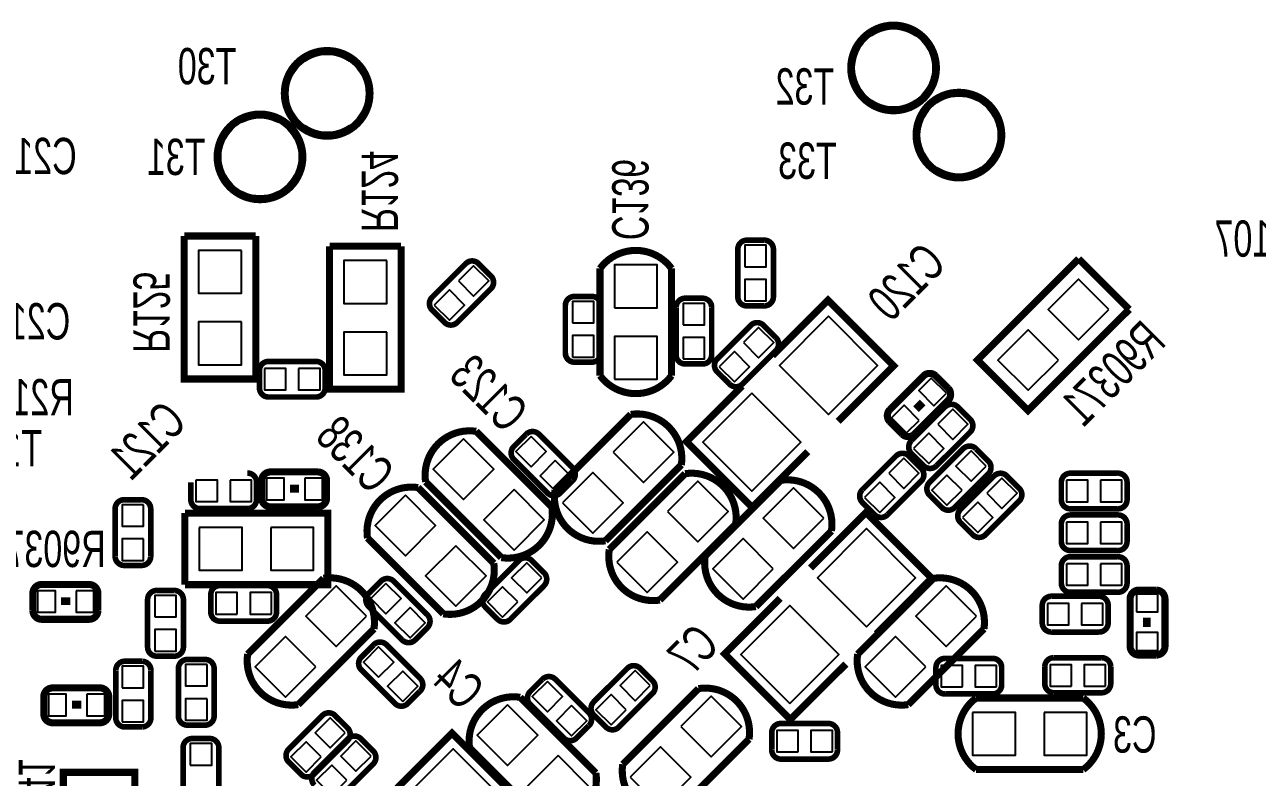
# Model space of a CAD drawing. Extents: x -74 to 86, y -67 to 30.
# Drawn here: x -8.4 to 8.85, y -13.84 to -3.31 of the extents above; entities that cross this region are included whole.
import ezdxf

# ---------------------------------------------------------------- set-up
doc = ezdxf.new("R2010")
doc.units = 0
for name, color, linetype in [('PG_SILKSCREEN_BOTTOM', 6, 'CONTINUOUS'), ('PIN_SOLDERMASK_BOTTOM', 7, 'CONTINUOUS'), ('RD_SILKSCREEN_BOTTOM', 8, 'CONTINUOUS')]:
    doc.layers.add(name, color=color, linetype=linetype)

msp = doc.modelspace()

# ---------------------------------------------------------------- linework, layer by layer
at = {"layer": 'PG_SILKSCREEN_BOTTOM', "const_width": 0.09906}
for points in [[(4.35864, -3.9116, 1), (3.15976, -3.9116, 1)], [(-3.56616, -4.2672, 1), (-4.76504, -4.2672, 1)], [(5.27304, -4.8514, 1), (4.07416, -4.8514, 1)], [(-4.50596, -5.1562, 1), (-5.70484, -5.1562, 1)]]:
    msp.add_lwpolyline(points, format="xyb", close=True, dxfattribs=at)
at = {"layer": 'PG_SILKSCREEN_BOTTOM'}
for points, const_width in [([(-6.16458, -6.26364), (-5.16382, -6.26364)], 0.09906), ([(-5.16382, -6.26364), (-5.16382, -8.26516), (-6.16458, -8.26516), (-6.16458, -6.26364)], 0.09906), ([(-4.13258, -6.40588), (-3.13182, -6.40588)], 0.09906), ([(-3.13182, -6.40588), (-3.13182, -8.4074), (-4.13258, -8.4074), (-4.13258, -6.40588)], 0.09906), ([(7.055866, -7.291578), (5.640578, -8.706866), (4.932934, -7.999222), (6.348222, -6.583934)], 0.09906), ([(6.348222, -6.583934), (7.055866, -7.291578)], 0.09906), ([(-0.34798, -8.2169), (-0.34798, -6.7183)], 0.09906), ([(0.65278, -6.7183), (0.65278, -8.2169)], 0.09906), ([(1.70942, -7.24154), (1.94818, -7.24154)], 0.07874), ([(2.98323, -8.858504), (3.760724, -8.080756), (2.841244, -7.161276), (2.063496, -7.93877)], 0.09906), ([(-2.695448, -7.301992), (-2.526792, -7.470648)], 0.07874), ([(-0.70358, -8.02894), (-0.46482, -8.02894)], 0.07874), ([(0.84582, -8.05434), (1.08458, -8.05434)], 0.07874), ([(-5.11302, -8.14832), (-5.11302, -8.38708)], 0.07874), ([(1.292352, -8.165592), (1.461008, -8.334248)], 0.07874), ([(4.524248, -8.395208), (4.348226, -8.21944)], 0.09906), ([(2.559304, -9.28243), (1.781556, -10.059924), (0.862076, -9.140444), (1.63957, -8.362696)], 0.09906), ([(4.15798, -8.67918), (4.078986, -8.600186)], 0.12954), ([(-0.979424, -9.821926), (0.082042, -8.76046)], 0.09906), ([(-2.081022, -8.996934), (-1.021334, -10.056622)], 0.09906), ([(-1.383792, -9.039352), (-1.552448, -9.208008)], 0.07874), ([(4.010152, -9.308592), (4.178808, -9.477248)], 0.07874), ([(5.083048, -9.411208), (4.914392, -9.242552)], 0.07874), ([(0.789686, -9.468104), (-0.27178, -10.52957)], 0.09906), ([(-5.08254, -9.68502), (-5.08254, -9.93394)], 0.09906), ([(-1.728978, -10.764266), (-2.788666, -9.704578)], 0.09906), ([(-0.218694, -10.651236), (0.842772, -9.58977)], 0.09906), ([(1.122934, -10.742422), (2.182622, -9.682734)], 0.09906), ([(-6.07314, -9.71042), (-6.07314, -9.94918)], 0.07874), ([(-4.6228, -9.74344), (-4.6228, -9.8552)], 0.12954), ([(-2.893822, -9.784334), (-1.834134, -10.844022)], 0.09906), ([(6.10616, -9.71296), (6.10616, -9.95172)], 0.07874), ([(-6.76402, -9.95426), (-7.00278, -9.95426)], 0.07874), ([(3.324352, -9.994392), (3.493008, -10.163048)], 0.07874), ([(-6.15696, -11.14298), (-6.15696, -10.14222)], 0.09906), ([(-6.15696, -10.14222), (-4.15544, -10.14222), (-4.15544, -11.14298), (-6.15696, -11.14298)], 0.09906), ([(2.596896, -10.91057), (3.374644, -10.133076), (4.294124, -11.052556), (3.51663, -11.830304)], 0.09906), ([(1.550416, -10.297414), (0.48895, -11.35888)], 0.09906), ([(2.890266, -10.390378), (1.830578, -11.450066)], 0.09906), ([(4.695952, -10.273792), (4.864608, -10.442448)], 0.07874), ([(6.10616, -10.29716), (6.10616, -10.53592)], 0.07874), ([(-2.541778, -11.551666), (-3.601466, -10.491978)], 0.09906), ([(-1.133094, -10.97534), (-1.30175, -10.806684)], 0.07874), ([(6.10616, -10.88136), (6.10616, -11.12012)], 0.07874), ([(-5.277866, -12.114022), (-4.218178, -11.054334)], 0.09906), ([(3.256534, -12.114022), (4.316222, -11.054334)], 0.09906), ([(-8.28294, -11.25982), (-8.28294, -11.50874)], 0.09906), ([(-3.415792, -11.096752), (-3.584448, -11.265408)], 0.07874), ([(-7.8232, -11.31824), (-7.8232, -11.43)], 0.12954), ([(-4.87426, -11.52398), (-4.87426, -11.28522)], 0.07874), ([(2.17297, -11.334496), (1.395476, -12.112244), (2.314956, -13.031724), (3.092704, -12.25423)], 0.09906), ([(5.83946, -11.43762), (5.83946, -11.67638)], 0.07874), ([(-3.510534, -11.761978), (-4.570222, -12.821666)], 0.09906), ([(5.023866, -11.761978), (3.964178, -12.821666)], 0.09906), ([(7.24662, -11.66876), (7.35838, -11.66876)], 0.12954), ([(-6.54812, -12.14374), (-6.30682, -12.14374)], 0.07874), ([(-5.876544, -12.189968), (-6.115304, -12.189968)], 0.07874), ([(7.1882, -12.1285), (7.43712, -12.1285)], 0.09906), ([(0.384048, -12.484608), (0.215392, -12.315952)], 0.07874), ([(5.271516, -12.543282), (5.271516, -12.304522)], 0.07874), ([(6.79704, -12.53363), (6.79704, -12.28471)], 0.07874), ([(-1.155192, -12.468352), (-1.323848, -12.637008)], 0.07874), ([(-0.03048, -13.657326), (1.029208, -12.597638)], 0.09906), ([(-8.13054, -12.70762), (-8.13054, -12.95654)], 0.09906), ([(-7.6708, -12.76604), (-7.6708, -12.8778)], 0.12954), ([(-3.035808, -12.804648), (-2.867152, -12.635992)], 0.07874), ([(-1.465326, -12.719304), (-0.405638, -13.778992)], 0.09906), ([(4.914138, -12.729718), (6.412738, -12.729718)], 0.09906), ([(-7.003034, -13.134086), (-6.754114, -13.134086)], 0.07874), ([(-3.883152, -13.145008), (-4.051808, -12.976352)], 0.07874), ([(-3.522726, -13.469874), (-3.691382, -13.301218)], 0.07874), ([(-3.1877, -13.992352), (-2.417064, -13.221716), (-1.497584, -14.14145), (-2.267966, -14.911832)], 0.09906), ([(1.736852, -13.305282), (0.677164, -14.36497)], 0.09906), ([(2.97434, -13.45438), (2.97434, -13.21562)], 0.07874), ([(-1.113282, -14.486636), (-2.17297, -13.426948)], 0.09906), ([(-7.856982, -15.77086), (-7.856982, -13.76934), (-6.856222, -13.76934), (-6.856222, -15.77086)], 0.09906), ([(6.412738, -13.730478), (4.914138, -13.730478)], 0.09906)]:
    msp.add_lwpolyline(points, dxfattribs=dict(at, const_width=const_width))
for points, const_width in [([(1.94818, -6.32206), (1.70942, -6.32206, 0.42804), (1.57988, -6.4516)], 0.07874), ([(2.07772, -7.112), (2.07772, -6.4516, 0.42804), (1.94818, -6.32206)], 0.07874), ([(0.65278, -6.7183, 0.505878), (-0.34798, -6.7183)], 0.09906), ([(1.57988, -6.4516), (1.57988, -7.112, 0.42804), (1.70942, -7.24154)], 0.07874), ([(-2.228596, -6.651752), (-2.695448, -7.118604, 0.428577), (-2.695448, -7.301992)], 0.07874), ([(-1.876552, -6.820408), (-2.045208, -6.651752, 0.428577), (-2.228596, -6.651752)], 0.07874), ([(-2.343404, -7.470648), (-1.876552, -7.003796, 0.428577), (-1.876552, -6.820408)], 0.07874), ([(-0.46482, -7.10946), (-0.70358, -7.10946, 0.42804), (-0.83312, -7.239)], 0.07874), ([(-0.33528, -7.8994), (-0.33528, -7.239, 0.42804), (-0.46482, -7.10946)], 0.07874), ([(-0.83312, -7.239), (-0.83312, -7.8994, 0.42804), (-0.70358, -8.02894)], 0.07874), ([(1.08458, -7.13486), (0.84582, -7.13486, 0.42804), (0.71628, -7.2644)], 0.07874), ([(0.71628, -7.2644), (0.71628, -7.9248, 0.42804), (0.84582, -8.05434)], 0.07874), ([(1.21412, -7.9248), (1.21412, -7.2644, 0.42804), (1.08458, -7.13486)], 0.07874), ([(1.94818, -7.24154, 0.42804), (2.07772, -7.112)], 0.07874), ([(-2.526792, -7.470648, 0.428577), (-2.343404, -7.470648)], 0.07874), ([(1.759204, -7.515352), (1.292352, -7.982204, 0.428577), (1.292352, -8.165592)], 0.07874), ([(2.111248, -7.684008), (1.942592, -7.515352, 0.428577), (1.759204, -7.515352)], 0.07874), ([(1.644396, -8.334248), (2.111248, -7.867396, 0.428577), (2.111248, -7.684008)], 0.07874), ([(-0.46482, -8.02894, 0.42804), (-0.33528, -7.8994)], 0.07874), ([(1.08458, -8.05434, 0.42804), (1.21412, -7.9248)], 0.07874), ([(-4.32308, -8.01878), (-4.98348, -8.01878, 0.42804), (-5.11302, -8.14832)], 0.07874), ([(-4.19354, -8.38708), (-4.19354, -8.14832, 0.42804), (-4.32308, -8.01878)], 0.07874), ([(0.65278, -8.2169, -0.504821), (-0.34798, -8.2169)], 0.09906), ([(4.17957, -8.21944), (3.705352, -8.693404, 0.397845), (3.705352, -8.862314)], 0.09906), ([(4.348226, -8.21944, 0.395915), (4.17957, -8.21944)], 0.09906), ([(-5.11302, -8.38708, 0.42804), (-4.98348, -8.51662)], 0.07874), ([(-4.98348, -8.51662), (-4.32308, -8.51662, 0.42804), (-4.19354, -8.38708)], 0.07874), ([(1.461008, -8.334248, 0.428577), (1.644396, -8.334248)], 0.07874), ([(4.05003, -9.038336), (4.524248, -8.564118, 0.395573), (4.524248, -8.395208)], 0.09906), ([(4.477004, -8.658352), (4.010152, -9.125204, 0.428577), (4.010152, -9.308592)], 0.07874), ([(4.829048, -8.827008), (4.660392, -8.658352, 0.428577), (4.477004, -8.658352)], 0.07874), ([(0.789686, -9.468104, 0.503962), (0.082042, -8.76046)], 0.09906), ([(4.362196, -9.477248), (4.829048, -9.010396, 0.428577), (4.829048, -8.827008)], 0.07874), ([(-2.788666, -9.704578, -0.504814), (-2.081022, -8.996934)], 0.09906), ([(-0.733552, -9.506204), (-1.200404, -9.039352, 0.428577), (-1.383792, -9.039352)], 0.07874), ([(3.705352, -8.862314), (3.881374, -9.038336, 0.396371), (4.05003, -9.038336)], 0.09906), ([(-1.552448, -9.208008, 0.428577), (-1.552448, -9.391396)], 0.07874), ([(3.791204, -9.344152), (3.324352, -9.811004, 0.428577), (3.324352, -9.994392)], 0.07874), ([(4.143248, -9.512808), (3.974592, -9.344152, 0.428577), (3.791204, -9.344152)], 0.07874), ([(4.731004, -9.242552), (4.264152, -9.709404, 0.428577), (4.264152, -9.892792)], 0.07874), ([(4.914392, -9.242552, 0.428577), (4.731004, -9.242552)], 0.07874), ([(-1.552448, -9.391396), (-1.085596, -9.858248, 0.428577), (-0.902208, -9.858248)], 0.07874), ([(-0.902208, -9.858248), (-0.733552, -9.689592, 0.428577), (-0.733552, -9.506204)], 0.07874), ([(3.676396, -10.163048), (4.143248, -9.696196, 0.428577), (4.143248, -9.512808)], 0.07874), ([(4.178808, -9.477248, 0.428577), (4.362196, -9.477248)], 0.07874), ([(4.616196, -10.061448), (5.083048, -9.594596, 0.428577), (5.083048, -9.411208)], 0.07874), ([(-5.15366, -9.94918), (-5.15366, -9.71042, 0.42804), (-5.2832, -9.58088)], 0.07874), ([(-4.2926, -9.56564), (-4.96316, -9.56564, 0.395283), (-5.08254, -9.68502)], 0.09906), ([(-4.17322, -9.93394), (-4.17322, -9.68502, 0.396798), (-4.2926, -9.56564)], 0.09906), ([(1.550416, -10.297414, 0.502624), (0.842772, -9.58977)], 0.09906), ([(2.182622, -9.682734, -0.504814), (2.890266, -10.390378)], 0.09906), ([(5.162804, -9.623552), (4.695952, -10.090404, 0.428577), (4.695952, -10.273792)], 0.07874), ([(5.514848, -9.792208), (5.346192, -9.623552, 0.428577), (5.162804, -9.623552)], 0.07874), ([(6.8961, -9.58342), (6.2357, -9.58342, 0.42804), (6.10616, -9.71296)], 0.07874), ([(7.02564, -9.95172), (7.02564, -9.71296, 0.42804), (6.8961, -9.58342)], 0.07874), ([(-3.601466, -10.491978, -0.504814), (-2.893822, -9.784334)], 0.09906), ([(-0.27178, -10.52957, -0.505276), (-0.979424, -9.821926)], 0.09906), ([(5.047996, -10.442448), (5.514848, -9.975596, 0.428577), (5.514848, -9.792208)], 0.07874), ([(-7.00278, -9.95426, 0.42804), (-7.13232, -10.0838)], 0.07874), ([(-6.63448, -10.7442), (-6.63448, -10.0838, 0.42804), (-6.76402, -9.95426)], 0.07874), ([(-6.07314, -9.94918, 0.42804), (-5.9436, -10.07872)], 0.07874), ([(-5.9436, -10.07872), (-5.2832, -10.07872, 0.42804), (-5.15366, -9.94918)], 0.07874), ([(-5.08254, -9.93394, 0.396032), (-4.96316, -10.05332)], 0.09906), ([(-4.96316, -10.05332), (-4.2926, -10.05332, 0.397554), (-4.17322, -9.93394)], 0.09906), ([(4.264152, -9.892792), (4.432808, -10.061448, 0.428577), (4.616196, -10.061448)], 0.07874), ([(6.10616, -9.95172, 0.42804), (6.2357, -10.08126)], 0.07874), ([(6.2357, -10.08126), (6.8961, -10.08126, 0.42804), (7.02564, -9.95172)], 0.07874), ([(-7.13232, -10.0838), (-7.13232, -10.7442, 0.42804), (-7.00278, -10.87374)], 0.07874), ([(-1.728978, -10.764266, 0.505871), (-1.021334, -10.056622)], 0.09906), ([(3.493008, -10.163048, 0.428577), (3.676396, -10.163048)], 0.07874), ([(6.8961, -10.16762), (6.2357, -10.16762, 0.42804), (6.10616, -10.29716)], 0.07874), ([(7.02564, -10.53592), (7.02564, -10.29716, 0.42804), (6.8961, -10.16762)], 0.07874), ([(4.864608, -10.442448, 0.428577), (5.047996, -10.442448)], 0.07874), ([(6.10616, -10.53592, 0.42804), (6.2357, -10.66546)], 0.07874), ([(6.2357, -10.66546), (6.8961, -10.66546, 0.42804), (7.02564, -10.53592)], 0.07874), ([(0.48895, -11.35888, -0.506621), (-0.218694, -10.651236)], 0.09906), ([(1.122934, -10.742422, 0.505868), (1.830578, -11.450066)], 0.09906), ([(-7.00278, -10.87374), (-6.76402, -10.87374, 0.42804), (-6.63448, -10.7442)], 0.07874), ([(-2.541778, -11.551666, 0.505871), (-1.834134, -10.844022)], 0.09906), ([(-1.485138, -10.806684), (-1.95199, -11.273536, 0.428577), (-1.95199, -11.456924)], 0.07874), ([(-1.30175, -10.806684, 0.428577), (-1.485138, -10.806684)], 0.07874), ([(6.8961, -10.75182), (6.2357, -10.75182, 0.42804), (6.10616, -10.88136)], 0.07874), ([(7.02564, -11.12012), (7.02564, -10.88136, 0.42804), (6.8961, -10.75182)], 0.07874), ([(-4.218178, -11.054334, -0.504811), (-3.510534, -11.761978)], 0.09906), ([(-2.765552, -11.563604), (-3.232404, -11.096752, 0.428577), (-3.415792, -11.096752)], 0.07874), ([(-1.599946, -11.62558), (-1.133094, -11.158728, 0.428577), (-1.133094, -10.97534)], 0.07874), ([(4.316222, -11.054334, -0.504814), (5.023866, -11.761978)], 0.09906), ([(-7.493, -11.14044), (-8.16356, -11.14044, 0.395283), (-8.28294, -11.25982)], 0.09906), ([(-7.37362, -11.50874), (-7.37362, -11.25982, 0.396798), (-7.493, -11.14044)], 0.09906), ([(-6.306566, -11.22426), (-6.54812, -11.22426, 0.426201), (-6.67766, -11.353546)], 0.07874), ([(-6.17728, -12.0142), (-6.17728, -11.353546, 0.426216), (-6.306566, -11.22426)], 0.07874), ([(-5.0038, -11.15568), (-5.6642, -11.15568, 0.42804), (-5.79374, -11.28522)], 0.07874), ([(-4.87426, -11.28522, 0.42804), (-5.0038, -11.15568)], 0.07874), ([(6.10616, -11.12012, 0.42804), (6.2357, -11.24966)], 0.07874), ([(6.2357, -11.24966), (6.8961, -11.24966, 0.42804), (7.02564, -11.12012)], 0.07874), ([(7.43712, -11.21918), (7.1882, -11.21918, 0.396798), (7.06882, -11.33856)], 0.09906), ([(7.5565, -12.00912), (7.5565, -11.33856, 0.397554), (7.43712, -11.21918)], 0.09906), ([(-6.67766, -11.353546), (-6.67766, -12.0142, 0.424649), (-6.54812, -12.14374)], 0.07874), ([(-5.79374, -11.28522), (-5.79374, -11.52398, 0.42804), (-5.6642, -11.65352)], 0.07874), ([(-3.584448, -11.265408, 0.428577), (-3.584448, -11.448796)], 0.07874), ([(6.6294, -11.30554), (5.969, -11.30554, 0.429341), (5.83946, -11.43762)], 0.07874), ([(6.76148, -11.67638), (6.76148, -11.43762, 0.434503), (6.6294, -11.30554)], 0.07874), ([(7.06882, -11.33856), (7.06882, -12.00912, 0.395283), (7.1882, -12.1285)], 0.09906), ([(-8.28294, -11.50874, 0.396032), (-8.16356, -11.62812)], 0.09906), ([(-8.16356, -11.62812), (-7.493, -11.62812, 0.397554), (-7.37362, -11.50874)], 0.09906), ([(-5.6642, -11.65352), (-5.0038, -11.65352, 0.42804), (-4.87426, -11.52398)], 0.07874), ([(-3.584448, -11.448796), (-3.117596, -11.915648, 0.428577), (-2.934208, -11.915648)], 0.07874), ([(-2.934208, -11.915648), (-2.765552, -11.746992, 0.428577), (-2.765552, -11.563604)], 0.07874), ([(-1.95199, -11.456924), (-1.783334, -11.62558, 0.428577), (-1.599946, -11.62558)], 0.07874), ([(5.83946, -11.67638, 0.425439), (5.969, -11.80592)], 0.07874), ([(5.969, -11.80592), (6.6294, -11.80592, 0.430632), (6.76148, -11.67638)], 0.07874), ([(-6.30682, -12.14374, 0.425255), (-6.17728, -12.0142)], 0.07874), ([(-5.277866, -12.114022, 0.505868), (-4.570222, -12.821666)], 0.09906), ([(-3.517392, -11.985752), (-3.686048, -12.154408, 0.428577), (-3.686048, -12.337796)], 0.07874), ([(-2.867152, -12.452604), (-3.334004, -11.985752, 0.428577), (-3.517392, -11.985752)], 0.07874), ([(3.256534, -12.114022, 0.505868), (3.964178, -12.821666)], 0.09906), ([(7.43712, -12.1285, 0.396032), (7.5565, -12.00912)], 0.09906), ([(-6.754114, -12.21486), (-7.003034, -12.21486, 0.411697), (-7.122414, -12.3444)], 0.07874), ([(-6.63194, -13.0048), (-6.63194, -12.3444, 0.414197), (-6.754114, -12.21486)], 0.07874), ([(-6.115304, -12.189968, 0.43108), (-6.247384, -12.319508)], 0.07874), ([(-5.747004, -12.979908), (-5.747004, -12.319508, 0.428233), (-5.876544, -12.189968)], 0.07874), ([(0.215392, -12.315952, 0.428577), (0.032004, -12.315952)], 0.07874), ([(5.141976, -12.174982), (4.481576, -12.174982, 0.427499), (4.352036, -12.304522)], 0.07874), ([(5.271516, -12.304522, 0.428073), (5.141976, -12.174982)], 0.07874), ([(6.667754, -12.16533), (5.99694, -12.16533, 0.395625), (5.87502, -12.28471)], 0.07874), ([(6.79704, -12.28471, 0.405853), (6.667754, -12.16533)], 0.07874), ([(-7.122414, -12.3444), (-7.122414, -13.0048, 0.412811), (-7.003034, -13.134086)], 0.07874), ([(-6.247384, -12.319508), (-6.247384, -12.979908, 0.429798), (-6.115304, -13.109448)], 0.07874), ([(-3.686048, -12.337796), (-3.219196, -12.804648, 0.428577), (-3.035808, -12.804648)], 0.07874), ([(-2.867152, -12.635992, 0.428577), (-2.867152, -12.452604)], 0.07874), ([(-0.504952, -12.935204), (-0.971804, -12.468352, 0.428577), (-1.155192, -12.468352)], 0.07874), ([(0.032004, -12.315952), (-0.434848, -12.782804, 0.428577), (-0.434848, -12.966192)], 0.07874), ([(4.352036, -12.304522), (4.352036, -12.543282, 0.428006), (4.481576, -12.672822)], 0.07874), ([(5.87502, -12.28471), (5.87502, -12.53363, 0.399052), (5.99694, -12.65555)], 0.07874), ([(-7.3406, -12.58824), (-8.01116, -12.58824, 0.395283), (-8.13054, -12.70762)], 0.09906), ([(-7.22122, -12.95654), (-7.22122, -12.70762, 0.396798), (-7.3406, -12.58824)], 0.09906), ([(-0.082804, -13.134848), (0.384048, -12.667996, 0.428577), (0.384048, -12.484608)], 0.07874), ([(1.736852, -13.305282, 0.508094), (1.029208, -12.597638)], 0.09906), ([(4.481576, -12.672822), (5.141976, -12.672822, 0.428581), (5.271516, -12.543282)], 0.07874), ([(5.99694, -12.65555), (6.6675, -12.65555, 0.409705), (6.79704, -12.53363)], 0.07874), ([(-2.17297, -13.426948, -0.506636), (-1.465326, -12.719304)], 0.09906), ([(-1.323848, -12.637008, 0.428577), (-1.323848, -12.820396)], 0.07874), ([(4.914138, -13.730478, -0.505266), (4.914138, -12.729718)], 0.09906), ([(6.412738, -13.730478, 0.505348), (6.412738, -12.729718)], 0.09906), ([(-8.13054, -12.95654, 0.396032), (-8.01116, -13.07592)], 0.09906), ([(-8.01116, -13.07592), (-7.3406, -13.07592, 0.397554), (-7.22122, -12.95654)], 0.09906), ([(-4.051808, -12.976352, 0.428577), (-4.235196, -12.976352)], 0.07874), ([(-1.323848, -12.820396), (-0.856996, -13.287248, 0.428577), (-0.673608, -13.287248)], 0.07874), ([(-0.673608, -13.287248), (-0.504952, -13.118592, 0.428577), (-0.504952, -12.935204)], 0.07874), ([(-0.434848, -12.966192), (-0.266192, -13.134848, 0.428577), (-0.082804, -13.134848)], 0.07874), ([(-6.754114, -13.134086, 0.415331), (-6.63194, -13.0048)], 0.07874), ([(-6.115304, -13.109448), (-5.876544, -13.109448, 0.426959), (-5.747004, -12.979908)], 0.07874), ([(-4.235196, -12.976352), (-4.702048, -13.443204, 0.428577), (-4.702048, -13.626592)], 0.07874), ([(-4.350004, -13.795248), (-3.883152, -13.328396, 0.428577), (-3.883152, -13.145008)], 0.07874), ([(2.8448, -13.08608), (2.1844, -13.08608, 0.42804), (2.05486, -13.21562)], 0.07874), ([(2.97434, -13.21562, 0.42804), (2.8448, -13.08608)], 0.07874), ([(-5.811012, -13.296392), (-6.052312, -13.296392, 0.425565), (-6.181852, -13.425932)], 0.07874), ([(-5.681726, -14.086332), (-5.681472, -13.425932, 0.4255), (-5.811012, -13.296392)], 0.07874), ([(-3.87477, -13.301218), (-4.341622, -13.76807, 0.428577), (-4.341622, -13.951458)], 0.07874), ([(-3.691382, -13.301218, 0.428577), (-3.87477, -13.301218)], 0.07874), ([(2.05486, -13.21562), (2.05486, -13.45438, 0.42804), (2.1844, -13.58392)], 0.07874), ([(-6.181852, -13.425932), (-6.182106, -14.086332, 0.426747), (-6.052312, -14.215872)], 0.07874), ([(-3.989578, -14.120114), (-3.522726, -13.653262, 0.428577), (-3.522726, -13.469874)], 0.07874), ([(2.1844, -13.58392), (2.8448, -13.58392, 0.42804), (2.97434, -13.45438)], 0.07874), ([(-4.702048, -13.626592), (-4.533392, -13.795248, 0.428577), (-4.350004, -13.795248)], 0.07874), ([(0.677164, -14.36497, -0.502526), (-0.03048, -13.657326)], 0.09906), ([(-1.113282, -14.486636, 0.503966), (-0.405638, -13.778992)], 0.09906)]:
    msp.add_lwpolyline(points, format="xyb", dxfattribs=dict(at, const_width=const_width))
at = {"layer": 'PIN_SOLDERMASK_BOTTOM'}
for points in [[(-5.36448, -6.4643), (-5.96392, -6.4643), (-5.96392, -7.06374), (-5.36448, -7.06374)], [(1.67894, -6.6929), (1.97866, -6.6929), (1.97866, -6.39318), (1.67894, -6.39318)], [(-3.33248, -6.60654), (-3.93192, -6.60654), (-3.93192, -7.20598), (-3.33248, -7.20598)], [(-2.329024, -6.89229), (-2.11709, -7.104224), (-1.905156, -6.89229), (-2.11709, -6.680356)], [(-0.14732, -7.26694), (0.45212, -7.26694), (0.45212, -6.6675), (-0.14732, -6.6675)], [(1.67894, -7.17042), (1.97866, -7.17042), (1.97866, -6.8707), (1.67894, -6.8707)], [(6.77209, -7.291578), (6.348222, -6.86771), (5.924354, -7.291578), (6.348222, -7.715446)], [(-2.666844, -7.23011), (-2.45491, -7.442044), (-2.242976, -7.23011), (-2.45491, -7.018176)], [(-0.73406, -7.4803), (-0.43434, -7.4803), (-0.43434, -7.18058), (-0.73406, -7.18058)], [(0.81534, -7.5057), (1.11506, -7.5057), (1.11506, -7.20598), (0.81534, -7.20598)], [(2.848356, -7.387552), (2.162264, -8.073644), (2.848356, -8.759736), (3.534448, -8.073644)], [(-5.36448, -7.46506), (-5.96392, -7.46506), (-5.96392, -8.0645), (-5.36448, -8.0645)], [(1.658776, -7.75589), (1.87071, -7.967824), (2.082644, -7.75589), (1.87071, -7.543956)], [(6.064446, -7.999222), (5.640578, -7.575354), (5.21671, -7.999222), (5.640578, -8.42309)], [(-3.33248, -7.6073), (-3.93192, -7.6073), (-3.93192, -8.20674), (-3.33248, -8.20674)], [(-0.73406, -7.95782), (-0.43434, -7.95782), (-0.43434, -7.6581), (-0.73406, -7.6581)], [(-0.14732, -8.2677), (0.45212, -8.2677), (0.45212, -7.66826), (-0.14732, -7.66826)], [(0.81534, -7.98322), (1.11506, -7.98322), (1.11506, -7.6835), (0.81534, -7.6835)], [(1.320956, -8.09371), (1.53289, -8.305644), (1.744824, -8.09371), (1.53289, -7.881776)], [(-5.0419, -8.11784), (-5.0419, -8.41756), (-4.74218, -8.41756), (-4.74218, -8.11784)], [(-4.56438, -8.11784), (-4.56438, -8.41756), (-4.26466, -8.41756), (-4.26466, -8.11784)], [(4.499274, -8.463461), (4.287339, -8.251526), (4.111326, -8.427539), (4.323261, -8.639474)], [(1.774444, -8.461464), (1.088352, -9.147556), (1.774444, -9.833648), (2.460536, -9.147556)], [(4.118274, -8.844461), (3.906339, -8.632526), (3.730326, -8.808539), (3.942261, -9.020474)], [(4.376576, -8.89889), (4.58851, -9.110824), (4.800444, -8.89889), (4.58851, -8.686956)], [(-0.164026, -9.290304), (0.259842, -9.714172), (0.68371, -9.290304), (0.259842, -8.866436)], [(-2.258822, -9.10291), (-2.68269, -9.526778), (-2.258822, -9.950646), (-1.834954, -9.526778)], [(-1.31191, -9.067956), (-1.523844, -9.27989), (-1.31191, -9.491824), (-1.099976, -9.27989)], [(4.038756, -9.23671), (4.25069, -9.448644), (4.462624, -9.23671), (4.25069, -9.024776)], [(5.054444, -9.48309), (4.84251, -9.271156), (4.630576, -9.48309), (4.84251, -9.695024)], [(-0.97409, -9.405776), (-1.186024, -9.61771), (-0.97409, -9.829644), (-0.762156, -9.61771)], [(3.690776, -9.58469), (3.90271, -9.796624), (4.114644, -9.58469), (3.90271, -9.372756)], [(-5.0165, -9.65454), (-5.0165, -9.95426), (-4.76758, -9.95426), (-4.76758, -9.65454)], [(-4.47802, -9.65454), (-4.47802, -9.95426), (-4.2291, -9.95426), (-4.2291, -9.65454)], [(-0.87167, -9.997948), (-0.447802, -10.421816), (-0.023934, -9.997948), (-0.447802, -9.57408)], [(4.716624, -9.82091), (4.50469, -9.608976), (4.292756, -9.82091), (4.50469, -10.032844)], [(5.062376, -9.86409), (5.27431, -10.076024), (5.486244, -9.86409), (5.27431, -9.652156)], [(-6.00202, -9.67994), (-6.00202, -9.97966), (-5.7023, -9.97966), (-5.7023, -9.67994)], [(-5.5245, -9.67994), (-5.5245, -9.97966), (-5.22478, -9.97966), (-5.22478, -9.67994)], [(-1.551178, -9.810554), (-1.975046, -10.234422), (-1.551178, -10.65829), (-1.12731, -10.234422)], [(0.596704, -10.119614), (1.020572, -10.543482), (1.44444, -10.119614), (1.020572, -9.695746)], [(2.78429, -10.212578), (2.360422, -9.78871), (1.936554, -10.212578), (2.360422, -10.636446)], [(3.352956, -9.92251), (3.56489, -10.134444), (3.776824, -9.92251), (3.56489, -9.710576)], [(6.17728, -9.68248), (6.17728, -9.9822), (6.477, -9.9822), (6.477, -9.68248)], [(6.6548, -9.68248), (6.6548, -9.9822), (6.95452, -9.9822), (6.95452, -9.68248)], [(-3.071622, -9.89031), (-3.49549, -10.314178), (-3.071622, -10.738046), (-2.647754, -10.314178)], [(4.724556, -10.20191), (4.93649, -10.413844), (5.148424, -10.20191), (4.93649, -9.989976)], [(-6.73354, -10.02538), (-7.03326, -10.02538), (-7.03326, -10.3251), (-6.73354, -10.3251)], [(-5.9563, -10.34288), (-5.9563, -10.94232), (-5.35686, -10.94232), (-5.35686, -10.34288)], [(-4.95554, -10.34288), (-4.95554, -10.94232), (-4.3561, -10.94232), (-4.3561, -10.34288)], [(6.17728, -10.26668), (6.17728, -10.5664), (6.477, -10.5664), (6.477, -10.26668)], [(6.6548, -10.26668), (6.6548, -10.5664), (6.95452, -10.5664), (6.95452, -10.26668)], [(-6.73354, -10.5029), (-7.03326, -10.5029), (-7.03326, -10.80262), (-6.73354, -10.80262)], [(-0.11094, -10.827258), (0.312928, -11.251126), (0.736796, -10.827258), (0.312928, -10.40339)], [(2.076646, -10.920222), (1.652778, -10.496354), (1.22891, -10.920222), (1.652778, -11.34409)], [(3.381756, -11.731536), (4.067848, -11.045444), (3.381756, -10.359352), (2.695664, -11.045444)], [(-2.363978, -10.597954), (-2.787846, -11.021822), (-2.363978, -11.44569), (-1.94011, -11.021822)], [(-1.161698, -11.047222), (-1.373632, -10.835288), (-1.585566, -11.047222), (-1.373632, -11.259156)], [(6.17728, -10.85088), (6.17728, -11.1506), (6.477, -11.1506), (6.477, -10.85088)], [(6.6548, -10.85088), (6.6548, -11.1506), (6.95452, -11.1506), (6.95452, -10.85088)], [(-3.61651, -11.584178), (-4.040378, -11.16031), (-4.464246, -11.584178), (-4.040378, -12.008046)], [(-3.34391, -11.125356), (-3.555844, -11.33729), (-3.34391, -11.549224), (-3.131976, -11.33729)], [(-1.499518, -11.385042), (-1.711452, -11.173108), (-1.923386, -11.385042), (-1.711452, -11.596976)], [(4.91789, -11.584178), (4.494022, -11.16031), (4.070154, -11.584178), (4.494022, -12.008046)], [(-8.2169, -11.22934), (-8.2169, -11.52906), (-7.96798, -11.52906), (-7.96798, -11.22934)], [(-7.67842, -11.22934), (-7.67842, -11.52906), (-7.4295, -11.52906), (-7.4295, -11.22934)], [(-6.57606, -11.5951), (-6.27634, -11.5951), (-6.27634, -11.29538), (-6.57606, -11.29538)], [(-5.4229, -11.55446), (-5.4229, -11.25474), (-5.72262, -11.25474), (-5.72262, -11.55446)], [(-4.94538, -11.55446), (-4.94538, -11.25474), (-5.2451, -11.25474), (-5.2451, -11.55446)], [(7.15772, -11.52398), (7.45744, -11.52398), (7.45744, -11.27506), (7.15772, -11.27506)], [(-3.00609, -11.463176), (-3.218024, -11.67511), (-3.00609, -11.887044), (-2.794156, -11.67511)], [(2.307844, -12.805448), (2.993936, -12.119356), (2.307844, -11.433264), (1.621752, -12.119356)], [(5.91058, -11.40714), (5.91058, -11.70686), (6.2103, -11.70686), (6.2103, -11.40714)], [(6.3881, -11.40714), (6.3881, -11.70686), (6.68782, -11.70686), (6.68782, -11.40714)], [(-6.57606, -12.07262), (-6.27634, -12.07262), (-6.27634, -11.7729), (-6.57606, -11.7729)], [(-4.324154, -12.291822), (-4.748022, -11.867954), (-5.17189, -12.291822), (-4.748022, -12.71569)], [(4.210246, -12.291822), (3.786378, -11.867954), (3.36251, -12.291822), (3.786378, -12.71569)], [(7.15772, -12.06246), (7.45744, -12.06246), (7.45744, -11.81354), (7.15772, -11.81354)], [(-3.44551, -12.438224), (-3.233576, -12.22629), (-3.44551, -12.014356), (-3.657444, -12.22629)], [(-7.03326, -12.5857), (-6.73354, -12.5857), (-6.73354, -12.28598), (-7.03326, -12.28598)], [(-5.846064, -12.261088), (-6.145784, -12.261088), (-6.145784, -12.560808), (-5.846064, -12.560808)], [(-3.10769, -12.776044), (-2.895756, -12.56411), (-3.10769, -12.352176), (-3.319624, -12.56411)], [(0.355444, -12.55649), (0.14351, -12.344556), (-0.068424, -12.55649), (0.14351, -12.768424)], [(4.722876, -12.573762), (4.722876, -12.274042), (4.423156, -12.274042), (4.423156, -12.573762)], [(5.200396, -12.573762), (5.200396, -12.274042), (4.900676, -12.274042), (4.900676, -12.573762)], [(6.2484, -12.56411), (6.2484, -12.26439), (5.94868, -12.26439), (5.94868, -12.56411)], [(6.72592, -12.56411), (6.72592, -12.26439), (6.4262, -12.26439), (6.4262, -12.56411)], [(-1.08331, -12.496956), (-1.295244, -12.70889), (-1.08331, -12.920824), (-0.871376, -12.70889)], [(-8.0645, -12.67714), (-8.0645, -12.97686), (-7.81558, -12.97686), (-7.81558, -12.67714)], [(-7.52602, -12.67714), (-7.52602, -12.97686), (-7.2771, -12.97686), (-7.2771, -12.67714)], [(-5.846064, -12.738608), (-6.145784, -12.738608), (-6.145784, -13.038328), (-5.846064, -13.038328)], [(0.017624, -12.89431), (-0.19431, -12.682376), (-0.406244, -12.89431), (-0.19431, -13.106244)], [(0.78314, -13.127482), (1.207008, -13.55135), (1.630876, -13.127482), (1.207008, -12.703614)], [(-7.03326, -13.06322), (-6.73354, -13.06322), (-6.73354, -12.7635), (-7.03326, -12.7635)], [(-1.643126, -12.82528), (-2.066994, -13.249148), (-1.643126, -13.673016), (-1.219258, -13.249148)], [(-0.74549, -12.834776), (-0.957424, -13.04671), (-0.74549, -13.258644), (-0.533556, -13.04671)], [(4.863338, -12.930378), (4.863338, -13.529818), (5.462778, -13.529818), (5.462778, -12.930378)], [(5.864098, -12.930378), (5.864098, -13.529818), (6.463538, -13.529818), (6.463538, -12.930378)], [(-3.911756, -13.21689), (-4.12369, -13.004956), (-4.335624, -13.21689), (-4.12369, -13.428824)], [(2.4257, -13.48486), (2.4257, -13.18514), (2.12598, -13.18514), (2.12598, -13.48486)], [(2.90322, -13.48486), (2.90322, -13.18514), (2.6035, -13.18514), (2.6035, -13.48486)], [(-6.080506, -13.667232), (-5.780786, -13.667232), (-5.780786, -13.367512), (-6.080506, -13.367512)], [(-4.249576, -13.55471), (-4.46151, -13.342776), (-4.673444, -13.55471), (-4.46151, -13.766644)], [(-3.55133, -13.541756), (-3.763264, -13.329822), (-3.975198, -13.541756), (-3.763264, -13.75369)], [(-2.402586, -14.813064), (-1.716494, -14.126972), (-2.402586, -13.44088), (-3.088678, -14.126972)], [(0.075496, -13.835126), (0.499364, -14.258994), (0.923232, -13.835126), (0.499364, -13.411258)], [(-0.935482, -13.532924), (-1.35935, -13.956792), (-0.935482, -14.38066), (-0.511614, -13.956792)], [(-3.88915, -13.879576), (-4.101084, -13.667642), (-4.313018, -13.879576), (-4.101084, -14.09151)]]:
    msp.add_lwpolyline(points, close=True, dxfattribs=at)
for centre in [(3.7592, -3.9116), (-4.1656, -4.2672), (4.6736, -4.8514), (-5.1054, -5.1562)]:
    msp.add_circle(centre, 0.54991, dxfattribs=at)

# ---------------------------------------------------------------- texts
at = {"layer": 'RD_SILKSCREEN_BOTTOM', "text_generation_flag": 2, "width": 0.7}
for s, p in [('T30', (-5.4356, -4.1402)), ('T32', (2.92862, -4.42468)), ('C2150', (-7.669276, -5.398008)), ('T31', (-5.8674, -5.4102)), ('T33', (2.96418, -5.46354)), ('Q2107', (9.6774, -6.5532)), ('C2153', (-7.7597, -7.71144)), ('R2128', (-7.710424, -8.774176)), ('T180', (-8.1534, -9.4869)), ('R90370', (-7.2644, -10.8966)), ('C3', (7.43839, -13.494004))]:
    msp.add_text(s, height=0.508, dxfattribs=at).set_placement(p)
for s, rotation, p in [('R124', 270, (-3.683, -6.20776)), ('C136', 270, (-0.1778, -6.32206)), ('C120', 45, (4.5212, -6.6802)), ('R125', 270, (-6.87578, -7.8994)), ('R90371', 45, (7.5946, -7.7724)), ('C123', 315, (-1.6764, -9.0424)), ('C121', 45, (-6.10362, -8.89508)), ('C138', 315, (-3.54584, -9.89838)), ('C7', 45, (1.3462, -12.0142)), ('C4', 315, (-2.287524, -12.927838)), ('R90341', 270, (-8.48106, -15.23746))]:
    msp.add_text(s, height=0.508, rotation=rotation, dxfattribs=at).set_placement(p)

doc.saveas('drawing.dxf')
